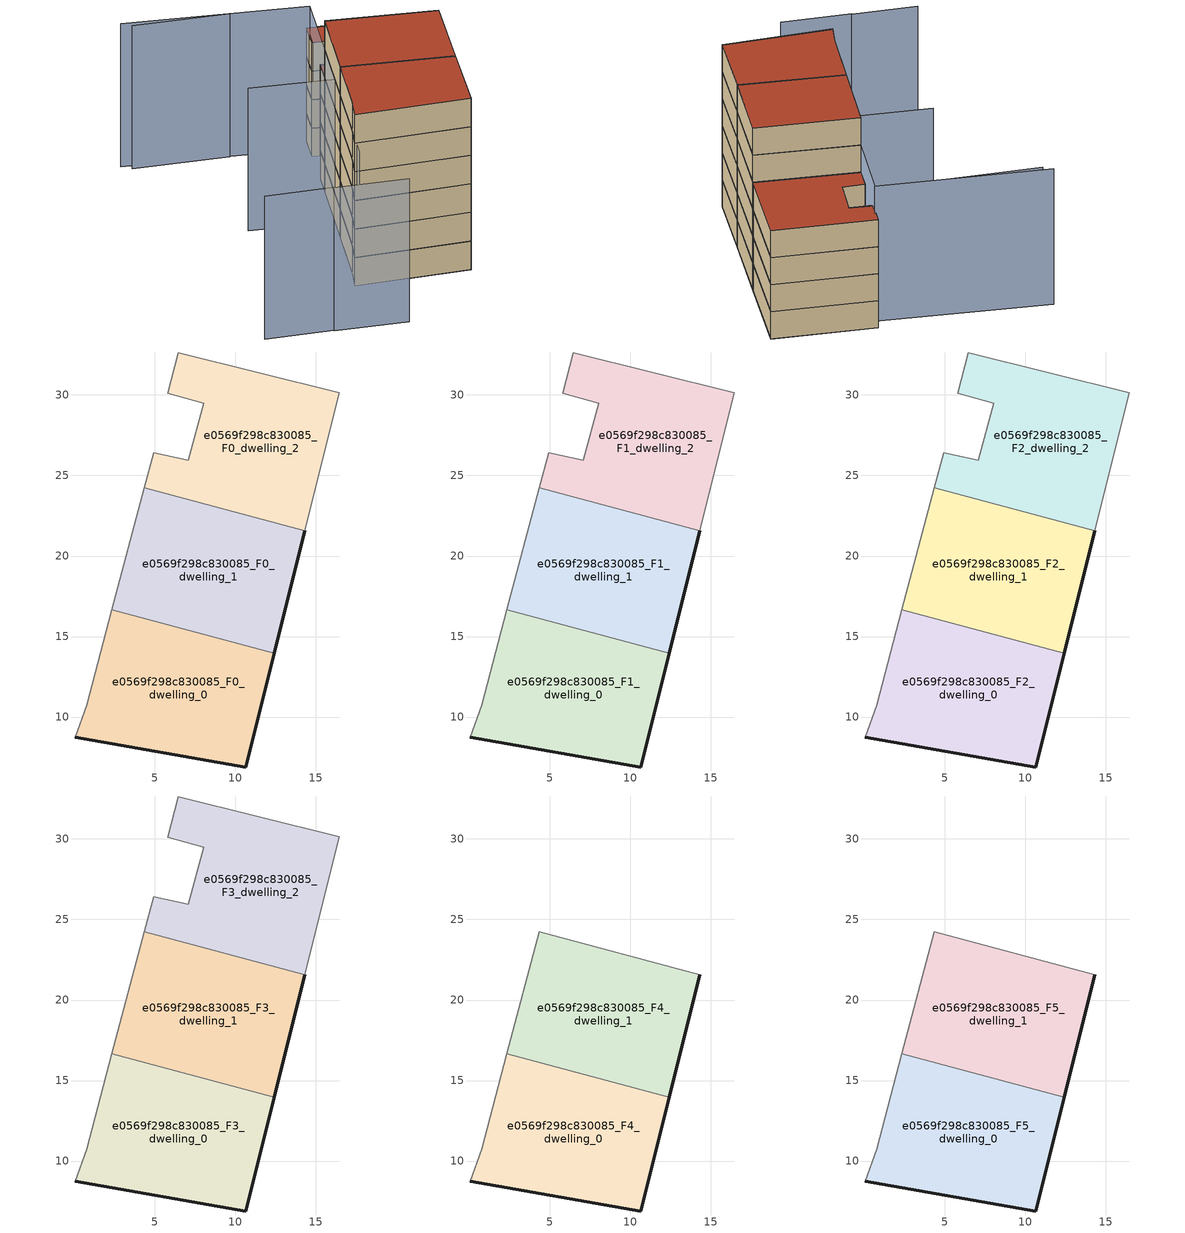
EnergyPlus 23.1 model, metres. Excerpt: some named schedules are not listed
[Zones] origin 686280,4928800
e0569f298c830085_F0_dwelling_0
 floor ground (EU_floor_Construction): 10.66,6.9 12.42,13.96 2.34,16.65 0.77,10.75 0.07,8.75 z0
 wall outside (EU_wall_Construction): 12.42,13.96 10.66,6.9 0.07,8.75 z0:3
 wall adiabatic (EU_wall_Construction): 0.07,8.75 0.77,10.75 2.34,16.65 z0:3
 wall to e0569f298c830085_F0_dwelling_1 (EU_wall_Construction): 2.34,16.65 12.42,13.96 z0:3
e0569f298c830085_F0_dwelling_1
 floor ground (EU_floor_Construction): 12.42,13.96 14.32,21.58 4.35,24.24 2.34,16.65 z0
 wall outside (EU_wall_Construction): 14.32,21.58 12.42,13.96 z0:3
 wall adiabatic (EU_wall_Construction): 2.34,16.65 4.35,24.24 z0:3
 wall to e0569f298c830085_F0_dwelling_2 (EU_wall_Construction): 4.35,24.24 14.32,21.58 z0:3
e0569f298c830085_F0_dwelling_2
 floor ground (EU_floor_Construction): 14.32,21.58 16.46,30.14 6.46,32.61 5.8,30.11 8.06,29.48 7.08,25.95 4.93,26.4 4.35,24.24 z0
 wall adiabatic (EU_wall_Construction): 4.35,24.24 4.93,26.4 7.08,25.95 8.06,29.48 5.8,30.11 6.46,32.61 16.46,30.14 14.32,21.58 z0:3
e0569f298c830085_F1_dwelling_0
 floor to e0569f298c830085_F0_dwelling_0 (EU_floor_Construction): 10.66,6.9 12.42,13.96 2.34,16.65 0.77,10.75 0.07,8.75 z3
 wall outside (EU_wall_Construction): 12.42,13.96 10.66,6.9 0.07,8.75 z3:6
 wall adiabatic (EU_wall_Construction): 0.07,8.75 0.77,10.75 2.34,16.65 z3:6
 wall to e0569f298c830085_F1_dwelling_1 (EU_wall_Construction): 2.34,16.65 12.42,13.96 z3:6
e0569f298c830085_F1_dwelling_1
 floor to e0569f298c830085_F0_dwelling_1 (EU_floor_Construction): 12.42,13.96 14.32,21.58 4.35,24.24 2.34,16.65 z3
 wall outside (EU_wall_Construction): 14.32,21.58 12.42,13.96 z3:6
 wall adiabatic (EU_wall_Construction): 2.34,16.65 4.35,24.24 z3:6
 wall to e0569f298c830085_F1_dwelling_2 (EU_wall_Construction): 4.35,24.24 14.32,21.58 z3:6
e0569f298c830085_F1_dwelling_2
 floor to e0569f298c830085_F0_dwelling_2 (EU_floor_Construction): 14.32,21.58 16.46,30.14 6.46,32.61 5.8,30.11 8.06,29.48 7.08,25.95 4.93,26.4 4.35,24.24 z3
 wall adiabatic (EU_wall_Construction): 4.35,24.24 4.93,26.4 7.08,25.95 8.06,29.48 5.8,30.11 6.46,32.61 16.46,30.14 14.32,21.58 z3:6
e0569f298c830085_F2_dwelling_0
 floor to e0569f298c830085_F1_dwelling_0 (EU_floor_Construction): 10.66,6.9 12.42,13.96 2.34,16.65 0.77,10.75 0.07,8.75 z6
 wall outside (EU_wall_Construction): 12.42,13.96 10.66,6.9 0.07,8.75 z6:9
 wall adiabatic (EU_wall_Construction): 0.07,8.75 0.77,10.75 2.34,16.65 z6:9
 wall to e0569f298c830085_F2_dwelling_1 (EU_wall_Construction): 2.34,16.65 12.42,13.96 z6:9
e0569f298c830085_F2_dwelling_1
 floor to e0569f298c830085_F1_dwelling_1 (EU_floor_Construction): 12.42,13.96 14.32,21.58 4.35,24.24 2.34,16.65 z6
 wall outside (EU_wall_Construction): 14.32,21.58 12.42,13.96 z6:9
 wall adiabatic (EU_wall_Construction): 2.34,16.65 4.35,24.24 z6:9
 wall to e0569f298c830085_F2_dwelling_2 (EU_wall_Construction): 4.35,24.24 14.32,21.58 z6:9
e0569f298c830085_F2_dwelling_2
 floor to e0569f298c830085_F1_dwelling_2 (EU_floor_Construction): 14.32,21.58 16.46,30.14 6.46,32.61 5.8,30.11 8.06,29.48 7.08,25.95 4.93,26.4 4.35,24.24 z6
 wall adiabatic (EU_wall_Construction): 4.35,24.24 4.93,26.4 7.08,25.95 8.06,29.48 5.8,30.11 6.46,32.61 16.46,30.14 14.32,21.58 z6:9
e0569f298c830085_F3_dwelling_0
 floor to e0569f298c830085_F2_dwelling_0 (EU_floor_Construction): 10.66,6.9 12.42,13.96 2.34,16.65 0.77,10.75 0.07,8.75 z9
 wall outside (EU_wall_Construction): 12.42,13.96 10.66,6.9 0.07,8.75 z9:12
 wall adiabatic (EU_wall_Construction): 0.07,8.75 0.77,10.75 2.34,16.65 z9:12
 wall to e0569f298c830085_F3_dwelling_1 (EU_wall_Construction): 2.34,16.65 12.42,13.96 z9:12
e0569f298c830085_F3_dwelling_1
 floor to e0569f298c830085_F2_dwelling_1 (EU_floor_Construction): 12.42,13.96 14.32,21.58 4.35,24.24 2.34,16.65 z9
 wall outside (EU_wall_Construction): 14.32,21.58 12.42,13.96 z9:12
 wall adiabatic (EU_wall_Construction): 2.34,16.65 4.35,24.24 z9:12
 wall to e0569f298c830085_F3_dwelling_2 (EU_wall_Construction): 4.35,24.24 14.32,21.58 z9:12
e0569f298c830085_F3_dwelling_2
 floor to e0569f298c830085_F2_dwelling_2 (EU_floor_Construction): 14.32,21.58 16.46,30.14 6.46,32.61 5.8,30.11 8.06,29.48 7.08,25.95 4.93,26.4 4.35,24.24 z9
 wall adiabatic (EU_wall_Construction): 4.35,24.24 4.93,26.4 7.08,25.95 8.06,29.48 5.8,30.11 6.46,32.61 16.46,30.14 14.32,21.58 z9:12
 roof outside (EU_roof_Construction): 16.46,30.14 14.32,21.58 4.35,24.24 4.93,26.4 7.08,25.95 8.06,29.48 5.8,30.11 6.46,32.61 z12
e0569f298c830085_F4_dwelling_0
 floor to e0569f298c830085_F3_dwelling_0 (EU_floor_Construction): 10.66,6.9 12.42,13.96 2.34,16.65 0.77,10.75 0.07,8.75 z12
 wall outside (EU_wall_Construction): 12.42,13.96 10.66,6.9 0.07,8.75 z12:15
 wall adiabatic (EU_wall_Construction): 0.07,8.75 0.77,10.75 2.34,16.65 z12:15
 wall to e0569f298c830085_F4_dwelling_1 (EU_wall_Construction): 2.34,16.65 12.42,13.96 z12:15
e0569f298c830085_F4_dwelling_1
 floor to e0569f298c830085_F3_dwelling_1 (EU_floor_Construction): 12.42,13.96 14.32,21.58 4.35,24.24 2.34,16.65 z12
 wall outside (EU_wall_Construction): 14.32,21.58 12.42,13.96 z12:15
 wall adiabatic (EU_wall_Construction): 2.34,16.65 4.35,24.24 14.32,21.58 z12:15
e0569f298c830085_F5_dwelling_0
 floor to e0569f298c830085_F4_dwelling_0 (EU_floor_Construction): 10.66,6.9 12.42,13.96 2.34,16.65 0.77,10.75 0.07,8.75 z15
 wall outside (EU_wall_Construction): 12.42,13.96 10.66,6.9 0.07,8.75 z15:18
 wall adiabatic (EU_wall_Construction): 0.07,8.75 0.77,10.75 2.34,16.65 z15:18
 wall to e0569f298c830085_F5_dwelling_1 (EU_wall_Construction): 2.34,16.65 12.42,13.96 z15:18
 roof outside (EU_roof_Construction): 12.42,13.96 10.66,6.9 0.07,8.75 0.77,10.75 2.34,16.65 z18
e0569f298c830085_F5_dwelling_1
 floor to e0569f298c830085_F4_dwelling_1 (EU_floor_Construction): 12.42,13.96 14.32,21.58 4.35,24.24 2.34,16.65 z15
 wall outside (EU_wall_Construction): 14.32,21.58 12.42,13.96 z15:18
 wall adiabatic (EU_wall_Construction): 2.34,16.65 4.35,24.24 14.32,21.58 z15:18
 roof outside (EU_roof_Construction): 14.32,21.58 12.42,13.96 2.34,16.65 4.35,24.24 z18
shading: -4.73,2.72 1.96,1.26 / -10.96,4.08 -4.71,2.8 / -10.29,35.78 6.25,31.41 / 6.25,31.41 -0.13,7.29 / 13.09,16.74 -4.57,21.18 / -0.79,33.22 -9.49,35.07 z0:15
[Building]
EU S2 Campaign: North Axis=0; Terrain=City; Solar Distribution=FullExterior
[Site:Location]
Bologna: Latitude=44.5; Longitude=11.25; Time Zone=1; Elevation=37
[SizingPeriod:WeatherFileDays]
AnnualSizingPeriod: Begin Month=1; Begin Day of Month=1; End Month=12; End Day of Month=31; Day of Week for Start Day=Monday; Use Weather File Daylight Saving Period=No; Use Weather File Rain and Snow Indicators=No
[MATERIAL]
EU_InternalMass_Material: Roughness=MediumRough; Thickness=0.1; Conductivity=1; Density=1800; Specific Heat=900; Thermal Absorptance=0.9; Solar Absorptance=0.7; Visible Absorptance=0.7
[MATERIAL:NOMASS] Roughness=MediumRough; Thermal Absorptance=0.9; Solar Absorptance=0.7; Visible Absorptance=0.7
Name | Thermal Resistance
EU_wall_NoMass | 0.905828
EU_roof_NoMass | 0.37593
EU_floor_NoMass | 0.67114
[CONSTRUCTION]
EU_wall_Construction: EU_wall_NoMass
EU_roof_Construction: EU_roof_NoMass
EU_floor_Construction: EU_floor_NoMass
EU_InternalMass_Construction: EU_InternalMass_Material
[ZONE] Type=1; Multiplier=1; Ceiling Height=autocalculate; Floor Area=autocalculate; Part of Total Floor Area=Yes
Name | Volume
e0569f298c830085_F0_dwelling_0 | 244.336
e0569f298c830085_F1_dwelling_0; e0569f298c830085_F2_dwelling_0; e0569f298c830085_F3_dwelling_0; e0569f298c830085_F4_dwelling_0; e0569f298c830085_F5_dwelling_0 | 244.334
e0569f298c830085_F0_dwelling_1; e0569f298c830085_F0_dwelling_2; e0569f298c830085_F1_dwelling_2; e0569f298c830085_F2_dwelling_2; e0569f298c830085_F3_dwelling_2 | 244.332
e0569f298c830085_F1_dwelling_1; e0569f298c830085_F2_dwelling_1; e0569f298c830085_F3_dwelling_1; e0569f298c830085_F4_dwelling_1; e0569f298c830085_F5_dwelling_1 | 244.333
[INTERNALMASS] Construction=EU_InternalMass_Construction
Name | Zone or ZoneList | Surface Area
e0569f298c830085_F0_dwelling_0_EU_InternalMass | e0569f298c830085_F0_dwelling_0 | 81.4451
e0569f298c830085_F0_dwelling_1_EU_InternalMass | e0569f298c830085_F0_dwelling_1 | 81.4441
e0569f298c830085_F0_dwelling_2_EU_InternalMass | e0569f298c830085_F0_dwelling_2 | 81.444
e0569f298c830085_F1_dwelling_0_EU_InternalMass | e0569f298c830085_F1_dwelling_0 | 81.4451
e0569f298c830085_F1_dwelling_1_EU_InternalMass | e0569f298c830085_F1_dwelling_1 | 81.4441
e0569f298c830085_F1_dwelling_2_EU_InternalMass | e0569f298c830085_F1_dwelling_2 | 81.444
e0569f298c830085_F2_dwelling_0_EU_InternalMass | e0569f298c830085_F2_dwelling_0 | 81.4451
e0569f298c830085_F2_dwelling_1_EU_InternalMass | e0569f298c830085_F2_dwelling_1 | 81.4441
e0569f298c830085_F2_dwelling_2_EU_InternalMass | e0569f298c830085_F2_dwelling_2 | 81.444
e0569f298c830085_F3_dwelling_0_EU_InternalMass | e0569f298c830085_F3_dwelling_0 | 81.4451
e0569f298c830085_F3_dwelling_1_EU_InternalMass | e0569f298c830085_F3_dwelling_1 | 81.4441
e0569f298c830085_F3_dwelling_2_EU_InternalMass | e0569f298c830085_F3_dwelling_2 | 81.444
e0569f298c830085_F4_dwelling_0_EU_InternalMass | e0569f298c830085_F4_dwelling_0 | 122.166
e0569f298c830085_F4_dwelling_1_EU_InternalMass | e0569f298c830085_F4_dwelling_1 | 122.167
e0569f298c830085_F5_dwelling_0_EU_InternalMass | e0569f298c830085_F5_dwelling_0 | 122.166
e0569f298c830085_F5_dwelling_1_EU_InternalMass | e0569f298c830085_F5_dwelling_1 | 122.167
[OTHEREQUIPMENT] Fuel Type=Electricity; Design Level Calculation Method=Watts/Area; Power per Zone Floor Area=1; Fraction Latent=0; Fraction Radiant=0; Fraction Lost=0; Carbon Dioxide Generation Rate=0; EndUse Subcategory=EU_Step8_InternalGains
Name | Zone or ZoneList or Space or SpaceList | Schedule
EU_Step8_InternalGain_e0569f298c830085_F0_dwelling_0_f000 | e0569f298c830085_F0_dwelling_0 | EU_Step8_GainSchedule_e0569f298c830085_F0_dwelling_0_f000
EU_Step8_InternalGain_e0569f298c830085_F0_dwelling_1_f000 | e0569f298c830085_F0_dwelling_1 | EU_Step8_GainSchedule_e0569f298c830085_F0_dwelling_1_f000
EU_Step8_InternalGain_e0569f298c830085_F0_dwelling_2_f000 | e0569f298c830085_F0_dwelling_2 | EU_Step8_GainSchedule_e0569f298c830085_F0_dwelling_2_f000
EU_Step8_InternalGain_e0569f298c830085_F1_dwelling_0_f000 | e0569f298c830085_F1_dwelling_0 | EU_Step8_GainSchedule_e0569f298c830085_F1_dwelling_0_f000
EU_Step8_InternalGain_e0569f298c830085_F1_dwelling_1_f000 | e0569f298c830085_F1_dwelling_1 | EU_Step8_GainSchedule_e0569f298c830085_F1_dwelling_1_f000
EU_Step8_InternalGain_e0569f298c830085_F1_dwelling_2_f000 | e0569f298c830085_F1_dwelling_2 | EU_Step8_GainSchedule_e0569f298c830085_F1_dwelling_2_f000
EU_Step8_InternalGain_e0569f298c830085_F2_dwelling_0_f000 | e0569f298c830085_F2_dwelling_0 | EU_Step8_GainSchedule_e0569f298c830085_F2_dwelling_0_f000
EU_Step8_InternalGain_e0569f298c830085_F2_dwelling_1_f000 | e0569f298c830085_F2_dwelling_1 | EU_Step8_GainSchedule_e0569f298c830085_F2_dwelling_1_f000
EU_Step8_InternalGain_e0569f298c830085_F2_dwelling_2_f000 | e0569f298c830085_F2_dwelling_2 | EU_Step8_GainSchedule_e0569f298c830085_F2_dwelling_2_f000
EU_Step8_InternalGain_e0569f298c830085_F3_dwelling_0_f000 | e0569f298c830085_F3_dwelling_0 | EU_Step8_GainSchedule_e0569f298c830085_F3_dwelling_0_f000
EU_Step8_InternalGain_e0569f298c830085_F3_dwelling_1_f000 | e0569f298c830085_F3_dwelling_1 | EU_Step8_GainSchedule_e0569f298c830085_F3_dwelling_1_f000
EU_Step8_InternalGain_e0569f298c830085_F3_dwelling_2_f000 | e0569f298c830085_F3_dwelling_2 | EU_Step8_GainSchedule_e0569f298c830085_F3_dwelling_2_f000
EU_Step8_InternalGain_e0569f298c830085_F4_dwelling_0_f000 | e0569f298c830085_F4_dwelling_0 | EU_Step8_GainSchedule_e0569f298c830085_F4_dwelling_0_f000
EU_Step8_InternalGain_e0569f298c830085_F4_dwelling_1_f000 | e0569f298c830085_F4_dwelling_1 | EU_Step8_GainSchedule_e0569f298c830085_F4_dwelling_1_f000
EU_Step8_InternalGain_e0569f298c830085_F5_dwelling_0_f000 | e0569f298c830085_F5_dwelling_0 | EU_Step8_GainSchedule_e0569f298c830085_F5_dwelling_0_f000
EU_Step8_InternalGain_e0569f298c830085_F5_dwelling_1_f000 | e0569f298c830085_F5_dwelling_1 | EU_Step8_GainSchedule_e0569f298c830085_F5_dwelling_1_f000
[ZONEVENTILATION:DESIGNFLOWRATE] Schedule=EU_AlwaysOn; Design Flow Rate Calculation Method=AirChanges/Hour; Air Changes per Hour=0.73129; Ventilation Type=Natural; Fan Pressure Rise=0; Fan Total Efficiency=1; Constant Term Coefficient=1; Temperature Term Coefficient=0; Velocity Term Coefficient=0; Velocity Squared Term Coefficient=0; Minimum Indoor Temperature=-100; Maximum Indoor Temperature=100; Delta Temperature=-100; Minimum Outdoor Temperature=-100; Maximum Outdoor Temperature=100; Maximum Wind Speed=40
Name | Zone or ZoneList or Space or SpaceList
EU_ConstantAir_e0569f298c830085_F0_dwelling_0 | e0569f298c830085_F0_dwelling_0
EU_ConstantAir_e0569f298c830085_F0_dwelling_1 | e0569f298c830085_F0_dwelling_1
EU_ConstantAir_e0569f298c830085_F0_dwelling_2 | e0569f298c830085_F0_dwelling_2
EU_ConstantAir_e0569f298c830085_F1_dwelling_0 | e0569f298c830085_F1_dwelling_0
EU_ConstantAir_e0569f298c830085_F1_dwelling_1 | e0569f298c830085_F1_dwelling_1
EU_ConstantAir_e0569f298c830085_F1_dwelling_2 | e0569f298c830085_F1_dwelling_2
EU_ConstantAir_e0569f298c830085_F2_dwelling_0 | e0569f298c830085_F2_dwelling_0
EU_ConstantAir_e0569f298c830085_F2_dwelling_1 | e0569f298c830085_F2_dwelling_1
EU_ConstantAir_e0569f298c830085_F2_dwelling_2 | e0569f298c830085_F2_dwelling_2
EU_ConstantAir_e0569f298c830085_F3_dwelling_0 | e0569f298c830085_F3_dwelling_0
EU_ConstantAir_e0569f298c830085_F3_dwelling_1 | e0569f298c830085_F3_dwelling_1
EU_ConstantAir_e0569f298c830085_F3_dwelling_2 | e0569f298c830085_F3_dwelling_2
EU_ConstantAir_e0569f298c830085_F4_dwelling_0 | e0569f298c830085_F4_dwelling_0
EU_ConstantAir_e0569f298c830085_F4_dwelling_1 | e0569f298c830085_F4_dwelling_1
EU_ConstantAir_e0569f298c830085_F5_dwelling_0 | e0569f298c830085_F5_dwelling_0
EU_ConstantAir_e0569f298c830085_F5_dwelling_1 | e0569f298c830085_F5_dwelling_1
[HVACTEMPLATE:THERMOSTAT] Constant Heating Setpoint=20; Constant Cooling Setpoint=50
EU_HeatOnly_e0569f298c830085_F0_dwelling_0; EU_HeatOnly_e0569f298c830085_F0_dwelling_1; EU_HeatOnly_e0569f298c830085_F0_dwelling_2; EU_HeatOnly_e0569f298c830085_F1_dwelling_0; EU_HeatOnly_e0569f298c830085_F1_dwelling_1; EU_HeatOnly_e0569f298c830085_F1_dwelling_2; EU_HeatOnly_e0569f298c830085_F2_dwelling_0; EU_HeatOnly_e0569f298c830085_F2_dwelling_1; EU_HeatOnly_e0569f298c830085_F2_dwelling_2; EU_HeatOnly_e0569f298c830085_F3_dwelling_0; EU_HeatOnly_e0569f298c830085_F3_dwelling_1; EU_HeatOnly_e0569f298c830085_F3_dwelling_2; EU_HeatOnly_e0569f298c830085_F4_dwelling_0; EU_HeatOnly_e0569f298c830085_F4_dwelling_1; EU_HeatOnly_e0569f298c830085_F5_dwelling_0; EU_HeatOnly_e0569f298c830085_F5_dwelling_1
[HVACTEMPLATE:ZONE:IDEALLOADSAIRSYSTEM] System Availability Schedule=EU_AlwaysOn; Maximum Heating Supply Air Temperature=50; Minimum Cooling Supply Air Temperature=13; Maximum Heating Supply Air Humidity Ratio=0.0156; Minimum Cooling Supply Air Humidity Ratio=0.0077; Heating Limit=NoLimit; Cooling Limit=NoLimit; Heating Availability Schedule=EU_AlwaysOn; Cooling Availability Schedule=EU_CoolingOff; Dehumidification Control Type=ConstantSensibleHeatRatio; Cooling Sensible Heat Ratio=0.7; Dehumidification Setpoint=60; Humidification Control Type=None; Humidification Setpoint=30; Outdoor Air Method=None; Outdoor Air Flow Rate per Person=0.00944; Outdoor Air Flow Rate per Zone Floor Area=0; Outdoor Air Flow Rate per Zone=0; Demand Controlled Ventilation Type=None; Outdoor Air Economizer Type=NoEconomizer; Heat Recovery Type=None; Sensible Heat Recovery Effectiveness=0.7; Latent Heat Recovery Effectiveness=0.65
Name | Template Thermostat
e0569f298c830085_F0_dwelling_0 | EU_HeatOnly_e0569f298c830085_F0_dwelling_0
e0569f298c830085_F0_dwelling_1 | EU_HeatOnly_e0569f298c830085_F0_dwelling_1
e0569f298c830085_F0_dwelling_2 | EU_HeatOnly_e0569f298c830085_F0_dwelling_2
e0569f298c830085_F1_dwelling_0 | EU_HeatOnly_e0569f298c830085_F1_dwelling_0
e0569f298c830085_F1_dwelling_1 | EU_HeatOnly_e0569f298c830085_F1_dwelling_1
e0569f298c830085_F1_dwelling_2 | EU_HeatOnly_e0569f298c830085_F1_dwelling_2
e0569f298c830085_F2_dwelling_0 | EU_HeatOnly_e0569f298c830085_F2_dwelling_0
e0569f298c830085_F2_dwelling_1 | EU_HeatOnly_e0569f298c830085_F2_dwelling_1
e0569f298c830085_F2_dwelling_2 | EU_HeatOnly_e0569f298c830085_F2_dwelling_2
e0569f298c830085_F3_dwelling_0 | EU_HeatOnly_e0569f298c830085_F3_dwelling_0
e0569f298c830085_F3_dwelling_1 | EU_HeatOnly_e0569f298c830085_F3_dwelling_1
e0569f298c830085_F3_dwelling_2 | EU_HeatOnly_e0569f298c830085_F3_dwelling_2
e0569f298c830085_F4_dwelling_0 | EU_HeatOnly_e0569f298c830085_F4_dwelling_0
e0569f298c830085_F4_dwelling_1 | EU_HeatOnly_e0569f298c830085_F4_dwelling_1
e0569f298c830085_F5_dwelling_0 | EU_HeatOnly_e0569f298c830085_F5_dwelling_0
e0569f298c830085_F5_dwelling_1 | EU_HeatOnly_e0569f298c830085_F5_dwelling_1
[SIZING:ZONE] Zone Cooling Design Supply Air Temperature Input Method=SupplyAirTemperature; Zone Cooling Design Supply Air Temperature=13; Zone Heating Design Supply Air Temperature Input Method=SupplyAirTemperature; Zone Heating Design Supply Air Temperature=50; Zone Cooling Design Supply Air Humidity Ratio=0.008; Zone Heating Design Supply Air Humidity Ratio=0.008; Cooling Design Air Flow Method=DesignDay; Cooling Design Air Flow Rate=0; Cooling Minimum Air Flow per Zone Floor Area=0.000762; Cooling Minimum Air Flow=0; Cooling Minimum Air Flow Fraction=0.2; Heating Design Air Flow Method=DesignDay; Heating Design Air Flow Rate=0; Heating Maximum Air Flow per Zone Floor Area=0.002032; Heating Maximum Air Flow=0.141576; Heating Maximum Air Flow Fraction=0.3; Account for Dedicated Outdoor Air System=No; Dedicated Outdoor Air System Control Strategy=NeutralSupplyAir; Dedicated Outdoor Air Low Setpoint Temperature for Design=autosize; Dedicated Outdoor Air High Setpoint Temperature for Design=autosize; Zone Load Sizing Method=Sensible Load Only No Latent Load; Zone Latent Cooling Design Supply Air Humidity Ratio Input Method=HumidityRatioDifference; Zone Cooling Design Supply Air Humidity Ratio Difference=0.005; Zone Latent Heating Design Supply Air Humidity Ratio Input Method=HumidityRatioDifference; Zone Humidification Design Supply Air Humidity Ratio Difference=0.005
e0569f298c830085_F0_dwelling_0; e0569f298c830085_F0_dwelling_1; e0569f298c830085_F0_dwelling_2
